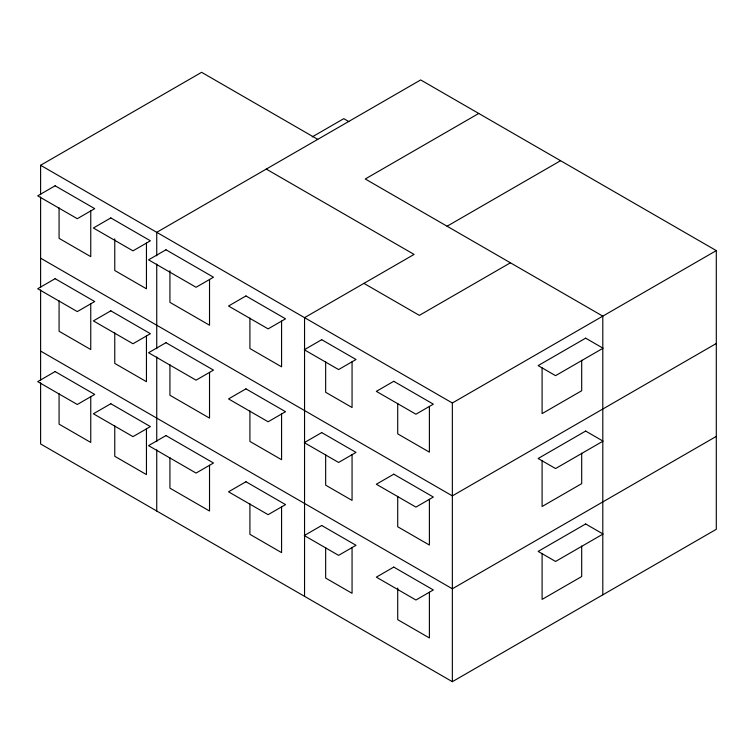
<?xml version="1.0" encoding="UTF-8"?>
<svg xmlns="http://www.w3.org/2000/svg" width="754" height="754" viewBox="0 0 754 754"><rect width="100%" height="100%" fill="white"/><g stroke="black" fill="none" stroke-linecap="round" stroke-linejoin="round"><path stroke-width="1.13" d="M40.603 194.673L40.603 165.267L201.61 72.318L317.745 139.367M312.213 136.898L343.767 118.67L348.848 121.601M478.752 113.458L365.256 178.99L602.804 316.133L602.804 594.821M447.075 226.228L560.571 160.696M510.42 262.797L419.365 315.37L363.937 283.372M40.603 165.267L452.353 402.994L716.3 250.611L716.3 529.299L452.353 681.682L40.603 443.965L40.603 382.815M716.3 343.504L452.353 495.887L40.603 258.17M716.3 436.396L452.353 588.789L40.603 351.062M716.3 250.611L420.685 79.933L156.738 232.326L156.738 255.842M266.275 169.085L414.087 254.418L304.55 317.66L304.55 596.348M581.692 360.271L581.692 390.742L542.098 413.607L542.098 367.886M581.692 453.163L581.692 483.644L542.098 506.499L542.098 460.779M581.692 546.056L581.692 576.537L542.098 599.392L542.098 553.681M452.353 402.994L452.353 681.682M429.394 406.444L429.394 452.155L397.716 433.87L397.716 403.39M429.394 499.336L429.394 545.048L397.716 526.763L397.716 496.292M429.394 592.229L429.394 637.95L397.716 619.665L397.716 588.016M352.061 361.788L352.061 407.509L325.662 392.269L325.662 361.788M352.061 454.69L352.061 500.402L325.662 485.161L325.662 454.69M352.061 547.583L352.061 593.304L325.662 578.064L325.662 547.583M281.581 321.1L281.581 366.821L249.913 348.536L249.913 318.056M281.581 414.003L281.581 459.714L249.913 441.429L249.913 410.949M281.581 506.895L281.581 552.616L249.913 534.322L249.913 503.851M209.527 279.498L209.527 325.219L169.933 302.363L169.933 270.714M209.527 372.401L209.527 418.112L169.933 395.256L169.933 364.776M209.527 465.293L209.527 511.014L169.933 488.149L169.933 457.678M156.738 264.07L156.738 348.734M156.738 356.972L156.738 441.637M156.738 449.865L156.738 511.014M146.446 243.08L146.446 288.801L114.768 270.507L114.768 238.858M146.446 335.973L146.446 381.694L114.768 363.409L114.768 332.929M146.446 428.875L146.446 474.586L114.768 456.302L114.768 425.822M90.753 210.931L90.753 256.643L59.076 238.358L59.076 207.878M90.753 303.824L90.753 349.536L59.076 331.251L59.076 300.78M90.753 396.717L90.753 442.438L59.076 424.153L59.076 393.673M40.603 197.02L40.603 287.566M40.603 289.913L40.603 380.459M55.117 185.786L37.7 195.842L77.294 218.698L94.712 208.641L55.117 185.786M110.81 217.934L93.392 227.991L132.987 250.856L150.404 240.799L110.81 217.934M55.117 278.678L37.7 288.735L77.294 311.591L94.712 301.534L55.117 278.678M165.974 249.781L148.557 259.847L196.068 287.274L213.486 277.218L165.974 249.781M110.81 310.837L93.392 320.893L132.987 343.749L150.404 333.692L110.81 310.837M55.117 371.571L37.7 381.637L77.294 404.493L94.712 394.436L55.117 371.571M245.955 295.954L228.528 306.02L268.122 328.876L285.54 318.819L245.955 295.954M165.974 342.684L148.557 352.74L196.068 380.167L213.486 370.11L165.974 342.684M110.81 403.729L93.392 413.786L132.987 436.641L150.404 426.585L110.81 403.729M321.704 339.696L304.286 349.752L338.593 369.564L356.02 359.507L321.704 339.696M245.955 388.857L228.528 398.913L268.122 421.769L285.54 411.712L245.955 388.857M165.974 435.576L148.557 445.633L196.068 473.069L213.486 463.013L165.974 435.576M393.758 381.298L376.34 391.354L415.935 414.21L433.352 404.153L393.758 381.298M321.704 432.589L304.286 442.645L338.593 462.456L356.02 452.4L321.704 432.589M245.955 481.749L228.528 491.806L268.122 514.671L285.54 504.605L245.955 481.749M585.651 338.169L538.139 365.596L555.557 375.662L603.068 348.225L585.651 338.169M393.758 474.191L376.34 484.247L415.935 507.103L433.352 497.046L393.758 474.191M321.704 525.491L304.286 535.547L338.593 555.359L356.02 545.293L321.704 525.491M585.651 431.062L538.139 458.498L555.557 468.554L603.068 441.128L585.651 431.062M393.758 567.083L376.34 577.149L415.935 600.005L433.352 589.948L393.758 567.083M585.651 523.964L538.139 551.391L555.557 561.447L603.068 534.02L585.651 523.964"/></g></svg>
